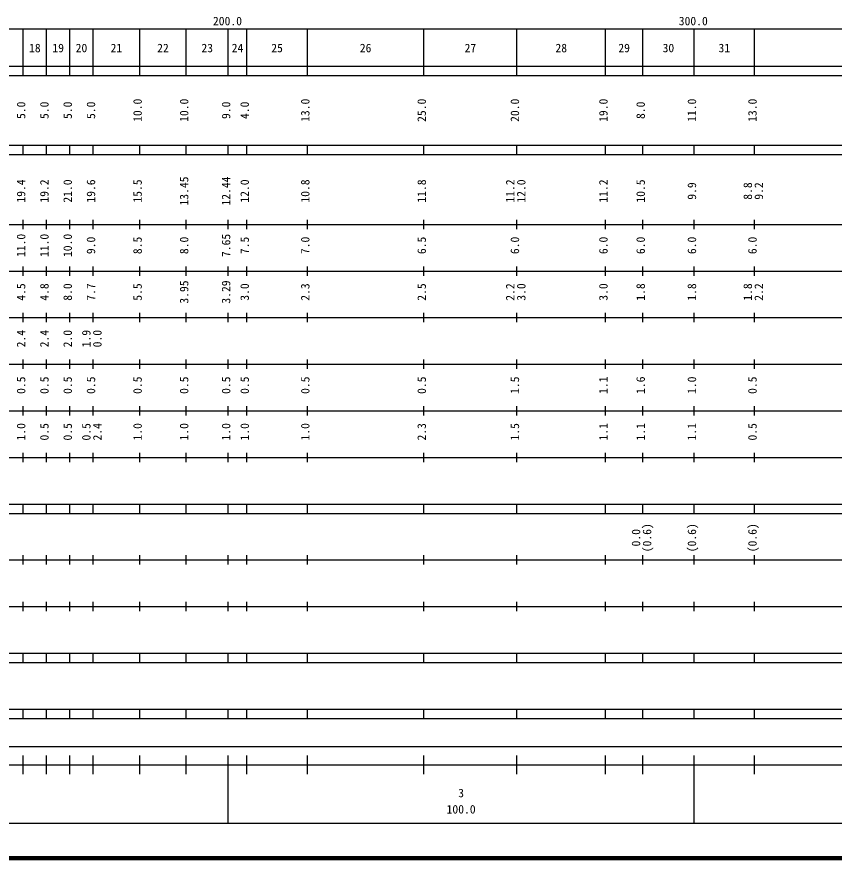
# Model space of a CAD drawing. Units: millimetres on the paper, enlarged 1000 times. Extents: x 40000 to 680000, y 20000 to 380000.
# Drawn here: x 222627 to 398089, y 20000 to 200558 of the extents above; entities that cross this region are included whole.
import ezdxf
from ezdxf.enums import TextEntityAlignment as Align

# ---------------------------------------------------------------- set-up
doc = ezdxf.new("R2010")
doc.units = ezdxf.units.MM
doc.header["$LTSCALE"] = 1000
doc.layers.add('M-TTL', color=2, linetype='Continuous', lineweight=140)
doc.layers.add('M-TTL-BAND', color=7, linetype='Continuous', lineweight=25)
doc.styles.add('ＭＳ ゴシック', font='')
doc.styles.get('ＭＳ ゴシック').set_extended_font_data('MS Gothic')

msp = doc.modelspace()

# ---------------------------------------------------------------- linework, layer by layer
at = {"layer": 'M-TTL'}
msp.add_line((40000, 20000), (680000, 20000), dxfattribs=at)
at = {"layer": 'M-TTL-BAND'}
for p, q in [((68000, 198000), (579000, 198000)), ((224000, 188000), (224000, 198000)), ((229000, 188000), (229000, 198000)), ((234000, 188000), (234000, 198000)), ((239000, 188000), (239000, 198000)), ((249000, 188000), (249000, 198000)), ((259000, 188000), (259000, 198000)), ((268000, 188000), (268000, 198000)), ((272000, 188000), (272000, 198000)), ((285000, 188000), (285000, 198000)), ((310000, 188000), (310000, 198000)), ((330000, 188000), (330000, 198000)), ((349000, 188000), (349000, 198000)), ((357000, 188000), (357000, 198000)), ((368000, 188000), (368000, 198000)), ((381000, 188000), (381000, 198000)), ((40000, 190000), (579000, 190000)), ((40000, 188000), (579000, 188000)), ((40000, 173000), (579000, 173000)), ((224000, 171000), (224000, 173000)), ((229000, 171000), (229000, 173000)), ((234000, 171000), (234000, 173000)), ((239000, 171000), (239000, 173000)), ((249000, 171000), (249000, 173000)), ((259000, 171000), (259000, 173000)), ((268000, 171000), (268000, 173000)), ((272000, 171000), (272000, 173000)), ((285000, 171000), (285000, 173000)), ((310000, 171000), (310000, 173000)), ((330000, 171000), (330000, 173000)), ((349000, 171000), (349000, 173000)), ((357000, 171000), (357000, 173000)), ((368000, 171000), (368000, 173000)), ((381000, 171000), (381000, 173000)), ((40000, 171000), (579000, 171000)), ((40000, 156000), (579000, 156000)), ((224000, 155000), (224000, 157000)), ((229000, 155000), (229000, 157000)), ((234000, 155000), (234000, 157000)), ((239000, 155000), (239000, 157000)), ((249000, 155000), (249000, 157000)), ((259000, 155000), (259000, 157000)), ((268000, 155000), (268000, 157000)), ((272000, 155000), (272000, 157000)), ((285000, 155000), (285000, 157000)), ((310000, 155000), (310000, 157000)), ((330000, 155000), (330000, 157000)), ((349000, 155000), (349000, 157000)), ((357000, 155000), (357000, 157000)), ((368000, 155000), (368000, 157000)), ((381000, 155000), (381000, 157000)), ((224000, 145000), (224000, 147000)), ((229000, 145000), (229000, 147000)), ((234000, 145000), (234000, 147000)), ((239000, 145000), (239000, 147000)), ((249000, 145000), (249000, 147000)), ((259000, 145000), (259000, 147000)), ((268000, 145000), (268000, 147000)), ((272000, 145000), (272000, 147000)), ((285000, 145000), (285000, 147000)), ((310000, 145000), (310000, 147000)), ((330000, 145000), (330000, 147000)), ((349000, 145000), (349000, 147000)), ((357000, 145000), (357000, 147000)), ((368000, 145000), (368000, 147000)), ((381000, 145000), (381000, 147000)), ((46000, 146000), (579000, 146000)), ((52000, 136000), (579000, 136000)), ((224000, 135000), (224000, 137000)), ((229000, 135000), (229000, 137000)), ((234000, 135000), (234000, 137000)), ((239000, 135000), (239000, 137000)), ((249000, 135000), (249000, 137000)), ((259000, 135000), (259000, 137000)), ((268000, 135000), (268000, 137000)), ((272000, 135000), (272000, 137000)), ((285000, 135000), (285000, 137000)), ((310000, 135000), (310000, 137000)), ((330000, 135000), (330000, 137000)), ((349000, 135000), (349000, 137000)), ((357000, 135000), (357000, 137000)), ((368000, 135000), (368000, 137000)), ((381000, 135000), (381000, 137000)), ((224000, 125000), (224000, 127000)), ((229000, 125000), (229000, 127000)), ((234000, 125000), (234000, 127000)), ((239000, 125000), (239000, 127000)), ((249000, 125000), (249000, 127000)), ((259000, 125000), (259000, 127000)), ((268000, 125000), (268000, 127000)), ((272000, 125000), (272000, 127000)), ((285000, 125000), (285000, 127000)), ((310000, 125000), (310000, 127000)), ((330000, 125000), (330000, 127000)), ((349000, 125000), (349000, 127000)), ((357000, 125000), (357000, 127000)), ((368000, 125000), (368000, 127000)), ((381000, 125000), (381000, 127000)), ((46000, 126000), (579000, 126000)), ((52000, 116000), (579000, 116000)), ((224000, 115000), (224000, 117000)), ((229000, 115000), (229000, 117000)), ((234000, 115000), (234000, 117000)), ((239000, 115000), (239000, 117000)), ((249000, 115000), (249000, 117000)), ((259000, 115000), (259000, 117000)), ((268000, 115000), (268000, 117000)), ((272000, 115000), (272000, 117000)), ((285000, 115000), (285000, 117000)), ((310000, 115000), (310000, 117000)), ((330000, 115000), (330000, 117000)), ((349000, 115000), (349000, 117000)), ((357000, 115000), (357000, 117000)), ((368000, 115000), (368000, 117000)), ((381000, 115000), (381000, 117000)), ((224000, 105000), (224000, 107000)), ((229000, 105000), (229000, 107000)), ((234000, 105000), (234000, 107000)), ((239000, 105000), (239000, 107000)), ((249000, 105000), (249000, 107000)), ((259000, 105000), (259000, 107000)), ((268000, 105000), (268000, 107000)), ((272000, 105000), (272000, 107000)), ((285000, 105000), (285000, 107000)), ((310000, 105000), (310000, 107000)), ((330000, 105000), (330000, 107000)), ((349000, 105000), (349000, 107000)), ((357000, 105000), (357000, 107000)), ((368000, 105000), (368000, 107000)), ((381000, 105000), (381000, 107000)), ((46000, 106000), (579000, 106000)), ((40000, 96000), (579000, 96000)), ((224000, 94000), (224000, 96000)), ((229000, 94000), (229000, 96000)), ((234000, 94000), (234000, 96000)), ((239000, 94000), (239000, 96000)), ((249000, 94000), (249000, 96000)), ((259000, 94000), (259000, 96000)), ((268000, 94000), (268000, 96000)), ((272000, 94000), (272000, 96000)), ((285000, 94000), (285000, 96000)), ((310000, 94000), (310000, 96000)), ((330000, 94000), (330000, 96000)), ((349000, 94000), (349000, 96000)), ((357000, 94000), (357000, 96000)), ((368000, 94000), (368000, 96000)), ((381000, 94000), (381000, 96000)), ((40000, 94000), (579000, 94000)), ((224000, 83000), (224000, 85000)), ((229000, 83000), (229000, 85000)), ((234000, 83000), (234000, 85000)), ((239000, 83000), (239000, 85000)), ((249000, 83000), (249000, 85000)), ((259000, 83000), (259000, 85000)), ((268000, 83000), (268000, 85000)), ((272000, 83000), (272000, 85000)), ((285000, 83000), (285000, 85000)), ((310000, 83000), (310000, 85000)), ((330000, 83000), (330000, 85000)), ((349000, 83000), (349000, 85000)), ((357000, 83000), (357000, 85000)), ((368000, 83000), (368000, 85000)), ((381000, 83000), (381000, 85000)), ((49000, 84000), (579000, 84000)), ((224000, 73000), (224000, 75000)), ((229000, 73000), (229000, 75000)), ((234000, 73000), (234000, 75000)), ((239000, 73000), (239000, 75000)), ((249000, 73000), (249000, 75000)), ((259000, 73000), (259000, 75000)), ((268000, 73000), (268000, 75000)), ((272000, 73000), (272000, 75000)), ((285000, 73000), (285000, 75000)), ((310000, 73000), (310000, 75000)), ((330000, 73000), (330000, 75000)), ((349000, 73000), (349000, 75000)), ((357000, 73000), (357000, 75000)), ((368000, 73000), (368000, 75000)), ((381000, 73000), (381000, 75000)), ((40000, 74000), (579000, 74000)), ((40000, 64000), (579000, 64000)), ((224000, 62000), (224000, 64000)), ((229000, 62000), (229000, 64000)), ((234000, 62000), (234000, 64000)), ((239000, 62000), (239000, 64000)), ((249000, 62000), (249000, 64000)), ((259000, 62000), (259000, 64000)), ((268000, 62000), (268000, 64000)), ((272000, 62000), (272000, 64000)), ((285000, 62000), (285000, 64000)), ((310000, 62000), (310000, 64000)), ((330000, 62000), (330000, 64000)), ((349000, 62000), (349000, 64000)), ((357000, 62000), (357000, 64000)), ((368000, 62000), (368000, 64000)), ((381000, 62000), (381000, 64000)), ((40000, 62000), (579000, 62000)), ((40000, 52000), (579000, 52000)), ((224000, 50000), (224000, 52000)), ((229000, 50000), (229000, 52000)), ((234000, 50000), (234000, 52000)), ((239000, 50000), (239000, 52000)), ((249000, 50000), (249000, 52000)), ((259000, 50000), (259000, 52000)), ((268000, 50000), (268000, 52000)), ((272000, 50000), (272000, 52000)), ((285000, 50000), (285000, 52000)), ((310000, 50000), (310000, 52000)), ((330000, 50000), (330000, 52000)), ((349000, 50000), (349000, 52000)), ((357000, 50000), (357000, 52000)), ((368000, 50000), (368000, 52000)), ((381000, 50000), (381000, 52000)), ((40000, 50000), (579000, 50000)), ((71000, 44000), (565000, 44000)), ((224000, 38000), (224000, 42000)), ((229000, 38000), (229000, 42000)), ((234000, 38000), (234000, 42000)), ((239000, 38000), (239000, 42000)), ((249000, 38000), (249000, 42000)), ((259000, 38000), (259000, 42000)), ((268000, 27500), (268000, 42000)), ((272000, 38000), (272000, 42000)), ((285000, 38000), (285000, 42000)), ((310000, 38000), (310000, 42000)), ((330000, 38000), (330000, 42000)), ((349000, 38000), (349000, 42000)), ((357000, 38000), (357000, 42000)), ((368000, 27500), (368000, 42000)), ((381000, 38000), (381000, 42000)), ((40000, 40000), (579000, 40000)), ((68000, 27500), (579000, 27500))]:
    msp.add_line(p, q, dxfattribs=at)

# ---------------------------------------------------------------- texts
at = {"layer": 'M-TTL-BAND', "style": 'ＭＳ ゴシック'}
for s, p in [('200.0', (267844, 198195)), ('300.0', (367844, 198195)), ('18', (226500, 192405)), ('19', (231500, 192405)), ('20', (236500, 192405)), ('21', (244000, 192405)), ('22', (254000, 192405)), ('23', (263500, 192405)), ('24', (270000, 192405)), ('25', (278500, 192405)), ('26', (297500, 192405)), ('27', (320000, 192405)), ('28', (339500, 192405)), ('29', (353000, 192405)), ('30', (362500, 192405)), ('31', (374500, 192405)), ('3', (318000, 32523)), ('100.0', (318000, 29033))]:
    msp.add_text(s, height=1833, dxfattribs=at).set_placement(p, align=Align.BOTTOM_CENTER)
for s, p in [('10.0', (250000, 180500)), ('10.0', (260000, 180500)), ('13.0', (286000, 180500)), ('25.0', (311000, 180500)), ('20.0', (331000, 180500)), ('19.0', (350000, 180500)), ('11.0', (369000, 180500)), ('13.0', (382000, 180500)), ('5.0', (225000, 180500)), ('5.0', (230000, 180500)), ('5.0', (235000, 180500)), ('5.0', (240000, 180500)), ('9.0', (269000, 180500)), ('4.0', (273000, 180500)), ('8.0', (358000, 180500)), ('13.45', (260000, 163174)), ('12.44', (269000, 163174)), ('19.4', (225000, 163174)), ('19.2', (230000, 163174)), ('21.0', (235000, 163174)), ('19.6', (240000, 163174)), ('15.5', (250000, 163174)), ('12.0', (273000, 163174)), ('10.8', (286000, 163174)), ('11.8', (311000, 163174)), ('11.2', (330000, 163174)), ('12.0', (332370, 163174)), ('11.2', (350000, 163174)), ('10.5', (358000, 163174)), ('9.9', (369000, 163174)), ('8.8', (381000, 163174)), ('9.2', (383370, 163174)), ('11.0', (225000, 151500)), ('11.0', (230000, 151500)), ('10.0', (235000, 151500)), ('7.65', (269000, 151500)), ('9.0', (240000, 151500)), ('8.5', (250000, 151500)), ('8.0', (260000, 151500)), ('7.5', (273000, 151500)), ('7.0', (286000, 151500)), ('6.5', (311000, 151500)), ('6.0', (331000, 151500)), ('6.0', (350000, 151500)), ('6.0', (358000, 151500)), ('6.0', (369000, 151500)), ('6.0', (382000, 151500)), ('4.5', (225000, 141500)), ('4.8', (230000, 141500)), ('8.0', (235000, 141500)), ('7.7', (240000, 141500)), ('5.5', (250000, 141500)), ('3.95', (260000, 141500)), ('3.29', (269000, 141500)), ('3.0', (273000, 141500)), ('2.3', (286000, 141500)), ('2.5', (311000, 141500)), ('2.2', (330000, 141500)), ('3.0', (332370, 141500)), ('3.0', (350000, 141500)), ('1.8', (358000, 141500)), ('1.8', (369000, 141500)), ('1.8', (381000, 141500)), ('2.2', (383370, 141500)), ('2.4', (225000, 131500)), ('2.4', (230000, 131500)), ('2.0', (235000, 131500)), ('1.9', (239000, 131500)), ('0.0', (241370, 131500)), ('0.5', (225000, 121500)), ('0.5', (230000, 121500)), ('0.5', (235000, 121500)), ('0.5', (240000, 121500)), ('0.5', (250000, 121500)), ('0.5', (260000, 121500)), ('0.5', (269000, 121500)), ('0.5', (273000, 121500)), ('0.5', (286000, 121500)), ('0.5', (311000, 121500)), ('1.5', (331000, 121500)), ('1.1', (350000, 121500)), ('1.6', (358000, 121500)), ('1.0', (369000, 121500)), ('0.5', (382000, 121500)), ('1.0', (225000, 111500)), ('0.5', (230000, 111500)), ('0.5', (235000, 111500)), ('0.5', (239000, 111500)), ('2.4', (241370, 111500)), ('1.0', (250000, 111500)), ('1.0', (260000, 111500)), ('1.0', (269000, 111500)), ('1.0', (273000, 111500)), ('1.0', (286000, 111500)), ('2.3', (311000, 111500)), ('1.5', (331000, 111500)), ('1.1', (350000, 111500)), ('1.1', (358000, 111500)), ('1.1', (369000, 111500)), ('0.5', (382000, 111500)), ('0.0', (357000, 88764)), ('(0.6)', (359370, 88764)), ('(0.6)', (369000, 88764)), ('(0.6)', (382000, 88764))]:
    msp.add_text(s, height=1833, rotation=90, dxfattribs=at).set_placement(p, align=Align.BOTTOM_CENTER)

doc.saveas('drawing.dxf')
